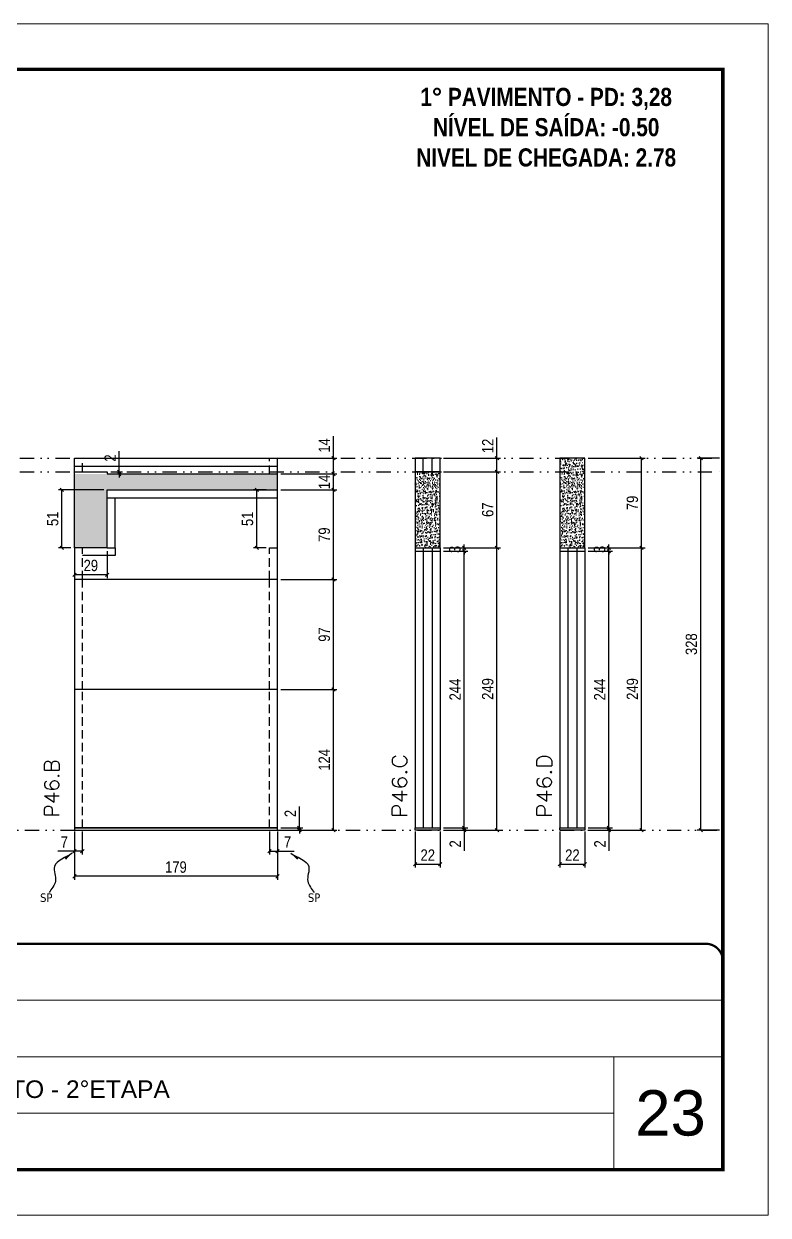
# Model space of a CAD drawing. Extents: x 14400 to 20667, y -21631 to 6985.
# Drawn here: x 18426 to 19082, y 192 to 1242 of the extents above; entities that cross this region are included whole.
import ezdxf

# ---------------------------------------------------------------- set-up
doc = ezdxf.new("R2010")
doc.units = 0
for name, pattern in [('CONTINUO', [0]), ('DASHED', [0.75, 0.5, -0.25]), ('DIVIDE2', [0.625, 0.25, -0.125, 0, -0.125, 0, -0.125]), ('HIDDEN', [0.375, 0.25, -0.125])]:
    doc.linetypes.add(name, pattern=pattern)
for name, color, linetype, lineweight in [('CARIMBO', 255, 'Continuous', 9), ('Folhas', 255, 'Continuous', 9), ('SARRAFO DE PRESSAO', 251, 'DASHED', 9), ('Texto Seção', 7, 'Continuous', 15)]:
    doc.layers.add(name, color=color, linetype=linetype, lineweight=lineweight)
for name, color, linetype in [('COTA', 241, 'Continuous'), ('NOMENCLATURA', 7, 'Continuous'), ('Nível', 160, 'Continuous'), ('Painéis', 200, 'Continuous'), ('SARR_2.2x7', 40, 'Continuous'), ('texto', 7, 'Continuous')]:
    doc.layers.add(name, color=color, linetype=linetype)
doc.styles.add('ARIAL', font='arial.ttf')
doc.styles.add('COTA TECNICA', font='techl___.ttf', dxfattribs={"height": 10})
doc.styles.add('COTA TECNICA-50', font='techl___.ttf', dxfattribs={"height": 10})
doc.styles.add('REGUA-120', font='ROMANS.shx', dxfattribs={"height": 15})
doc.styles.add('ROMANC', font='techb___.ttf', dxfattribs={"height": 2.5})
doc.styles.get("Standard").update_dxf_attribs({"font": 'arial.ttf'})
doc.dimstyles.new('COTA PAINEL-50', dxfattribs={"dimtxt": 10, "dimasz": 3, "dimexe": 3, "dimexo": 3, "dimgap": 3, "dimtad": 1, "dimdec": 1, "dimzin": 12, "dimdsep": 46, "dimtxsty": 'COTA TECNICA-50', "dimblk1": 'OBLIQUE', "dimblk2": 'OBLIQUE', "dimsah": 1, "dimcen": 0.9, "dimclrd": 4, "dimclre": 4, "dimclrt": 240, "dimadec": 1, "dimazin": 3, "dimtfac": 1, "dimtdec": 1, "dimtmove": 0, "dimatfit": 3, "dimfxl": 1, "dimtolj": 1, "dimtzin": 12, "dimarcsym": 0})
doc.dimstyles.new('PAINEL', dxfattribs={"dimtxt": 10, "dimasz": 3, "dimexe": 3, "dimexo": 3, "dimgap": 3, "dimtad": 1, "dimdec": 1, "dimzin": 12, "dimdsep": 46, "dimtxsty": 'COTA TECNICA', "dimblk1": 'OBLIQUE', "dimblk2": 'OBLIQUE', "dimsah": 1, "dimcen": 0.9, "dimclrd": 4, "dimclre": 4, "dimclrt": 240, "dimadec": 1, "dimazin": 3, "dimtfac": 1, "dimtdec": 1, "dimtmove": 0, "dimatfit": 3, "dimfxl": 1, "dimtolj": 1, "dimtzin": 12, "dimarcsym": 0})
doc.dimstyles.get("Standard").update_dxf_attribs({"dimtxt": 0.18, "dimasz": 0.18, "dimexe": 0.18, "dimexo": 0.0625, "dimgap": 0.09, "dimtad": 0, "dimtih": 1, "dimtoh": 1, "dimdec": 4, "dimzin": 0, "dimdsep": 46, "dimtxsty": 'Standard', "dimcen": 0.09, "dimadec": 0, "dimazin": 0, "dimtfac": 1, "dimtdec": 4, "dimtofl": 0, "dimtmove": 0, "dimatfit": 3, "dimfxl": 1, "dimtolj": 1, "dimtzin": 0, "dimarcsym": 0})

# ---------------------------------------------------------------- blocks, each defined once
blk = doc.blocks.new('9999999999')
at = {"color": 30, "linetype": 'CONTINUO'}
for p, q in [((98564.6, 34379.6), (99584, 34379.6)), ((98564.6, 34329.8), (99488, 34329.8)), ((99584, 34329.8), (99488, 34329.8)), ((99488, 34329.8), (99488, 34230.2)), ((98564.6, 34280), (99488, 34280))]:
    blk.add_line(p, q, dxfattribs=at)
at = {"color": 30, "linetype": 'CONTINUO', "const_width": 2}
blk.add_lwpolyline([(99584, 34230.2), (99584, 34414.4, 0.414214), (99569, 34429.4), (98229, 34429.4, 0.414214), (98214, 34414.4), (98214, 34245.2, 0.414214), (98229, 34230.2), (99584, 34230.2)], format="xyb", dxfattribs=at)
at = {"layer": 'Folhas'}
blk.add_lwpolyline([(98139, 34190.2), (99624, 34190.2), (99624, 35240.2), (98139, 35240.2)], close=True, dxfattribs=at)
at = {"layer": 'Folhas', "color": 30, "const_width": 3}
blk.add_lwpolyline([(98214, 34230.2), (99584, 34230.2), (99584, 35200.2), (98214, 35200.2)], close=True, dxfattribs=at)
at = {"color": 7, "linetype": 'Continuous', "ltscale": 5, "style": 'ARIAL'}
blk.add_text('1°PAVIMENTO - 2°ETAPA', height=15.483, dxfattribs=at).set_placement((98837.7, 34293.5))
blk = doc.blocks.new('_Oblique')
at = {"color": 0, "linetype": 'ByBlock', "lineweight": -2}
blk.add_line((-0.5, -0.5), (0.5, 0.5), dxfattribs=at)
blk = doc.blocks.new('*D1248')
at = {"layer": 'COTA', "color": 4, "lineweight": -2, "transparency": 16777216}
for p, q in [((18470.4, 530.1), (18470.4, 487.5)), ((18649.4, 530.1), (18649.4, 487.5)), ((18649.4, 490.5), (18470.4, 490.5))]:
    blk.add_line(p, q, dxfattribs=at)
at = {"layer": 'Defpoints', "color": 0, "transparency": 16777216}
for p in [(18470.4, 533.1), (18649.4, 533.1), (18470.4, 490.5)]:
    blk.add_point(p, dxfattribs=at)
at = {"layer": 'COTA', "color": 4, "lineweight": -2, "transparency": 16777216, "xscale": 3, "yscale": 3, "zscale": 3, "rotation": 180}
blk.add_blockref('_Oblique', (18470.4, 490.5), dxfattribs=at)
at = {"layer": 'COTA', "color": 4, "lineweight": -2, "transparency": 16777216, "xscale": 3, "yscale": 3, "zscale": 3}
blk.add_blockref('_Oblique', (18649.4, 490.5), dxfattribs=at)
at = {"layer": 'COTA', "color": 240, "transparency": 16777216, "insert": (18559.9, 498.6), "char_height": 10, "attachment_point": 5, "style": 'COTA TECNICA'}
blk.add_mtext('\\A1;179', dxfattribs=at)
blk = doc.blocks.new('*D1249')
at = {"layer": 'COTA', "color": 4, "lineweight": -2, "transparency": 16777216}
for p, q in [((18642.4, 530.1), (18642.4, 509.6)), ((18649.4, 528.1), (18649.4, 509.6)), ((18642.4, 512.6), (18649.4, 512.6)), ((18649.4, 512.6), (18664.1, 512.6))]:
    blk.add_line(p, q, dxfattribs=at)
at = {"layer": 'Defpoints', "color": 0, "transparency": 16777216}
for p in [(18642.4, 533.1), (18649.4, 531.1), (18649.4, 512.6)]:
    blk.add_point(p, dxfattribs=at)
at = {"layer": 'COTA', "color": 4, "lineweight": -2, "transparency": 16777216, "xscale": 3, "yscale": 3, "zscale": 3, "rotation": 180}
blk.add_blockref('_Oblique', (18642.4, 512.6), dxfattribs=at)
at = {"layer": 'COTA', "color": 4, "lineweight": -2, "transparency": 16777216, "xscale": 3, "yscale": 3, "zscale": 3}
blk.add_blockref('_Oblique', (18649.4, 512.6), dxfattribs=at)
at = {"layer": 'COTA', "color": 240, "transparency": 16777216, "insert": (18658.3, 520.7), "char_height": 10, "attachment_point": 5, "style": 'COTA TECNICA-50'}
blk.add_mtext('\\A1;7', dxfattribs=at)
blk = doc.blocks.new('*D1250')
at = {"layer": 'COTA', "color": 4, "lineweight": -2, "transparency": 16777216}
for p, q in [((18470.4, 528.1), (18470.4, 509.6)), ((18477.4, 530.1), (18477.4, 509.6)), ((18470.4, 512.6), (18455.7, 512.6)), ((18477.4, 512.6), (18470.4, 512.6))]:
    blk.add_line(p, q, dxfattribs=at)
at = {"layer": 'Defpoints', "color": 0, "transparency": 16777216}
for p in [(18470.4, 531.1), (18477.4, 533.1), (18470.4, 512.6)]:
    blk.add_point(p, dxfattribs=at)
at = {"layer": 'COTA', "color": 4, "lineweight": -2, "transparency": 16777216, "xscale": 3, "yscale": 3, "zscale": 3, "rotation": 180}
blk.add_blockref('_Oblique', (18470.4, 512.6), dxfattribs=at)
at = {"layer": 'COTA', "color": 4, "lineweight": -2, "transparency": 16777216, "xscale": 3, "yscale": 3, "zscale": 3}
blk.add_blockref('_Oblique', (18477.4, 512.6), dxfattribs=at)
at = {"layer": 'COTA', "color": 240, "transparency": 16777216, "insert": (18461.5, 520.7), "char_height": 10, "attachment_point": 5, "style": 'COTA TECNICA-50'}
blk.add_mtext('\\A1;7', dxfattribs=at)
blk = doc.blocks.new('*D1265')
at = {"layer": 'COTA', "color": 4, "linetype": 'ByBlock', "lineweight": -2, "transparency": 16777216}
for p, q in [((18652.4, 655.1), (18701.8, 655.1)), ((18698.8, 531.1), (18698.8, 655.1)), ((18652.4, 531.1), (18701.8, 531.1))]:
    blk.add_line(p, q, dxfattribs=at)
at = {"layer": 'Defpoints', "color": 0, "linetype": 'ByBlock', "transparency": 16777216}
for p in [(18649.4, 655.1), (18698.8, 655.1), (18649.4, 531.1)]:
    blk.add_point(p, dxfattribs=at)
at = {"layer": 'COTA', "color": 4, "linetype": 'ByBlock', "lineweight": -2, "transparency": 16777216, "xscale": 3, "yscale": 3, "zscale": 3}
for p, rotation in [((18698.8, 655.1), 90), ((18698.8, 531.1), 270)]:
    blk.add_blockref('_Oblique', p, dxfattribs=dict(at, rotation=rotation))
at = {"layer": 'COTA', "color": 240, "linetype": 'ByBlock', "transparency": 16777216, "insert": (18690.7, 593.1), "char_height": 10, "attachment_point": 5, "rotation": 90, "style": 'COTA TECNICA'}
blk.add_mtext('\\A1;124', dxfattribs=at)
blk = doc.blocks.new('*D1251')
at = {"layer": 'COTA', "color": 4, "lineweight": -2, "transparency": 16777216}
for p, q in [((18668.7, 533.1), (18668.7, 551.9)), ((18652.4, 533.1), (18671.7, 533.1)), ((18652.4, 531.1), (18671.7, 531.1)), ((18668.7, 531.1), (18668.7, 533.1)), ((18668.7, 531.1), (18668.7, 528.1))]:
    blk.add_line(p, q, dxfattribs=at)
at = {"layer": 'Defpoints', "color": 0, "transparency": 16777216}
for p in [(18649.4, 533.1), (18649.4, 531.1), (18668.7, 531.1)]:
    blk.add_point(p, dxfattribs=at)
at = {"layer": 'COTA', "color": 4, "lineweight": -2, "transparency": 16777216, "xscale": 3, "yscale": 3, "zscale": 3}
for p, rotation in [((18668.7, 533.1), 270), ((18668.7, 531.1), 90)]:
    blk.add_blockref('_Oblique', p, dxfattribs=dict(at, rotation=rotation))
at = {"layer": 'COTA', "color": 240, "transparency": 16777216, "insert": (18660.7, 545.9), "char_height": 10, "attachment_point": 5, "rotation": 90, "style": 'COTA TECNICA-50'}
blk.add_mtext('\\A1;2', dxfattribs=at)
blk = doc.blocks.new('*D1266')
at = {"layer": 'COTA', "color": 4, "linetype": 'ByBlock', "lineweight": -2, "transparency": 16777216}
for p, q in [((18652.4, 655.1), (18701.8, 655.1)), ((18698.8, 531.1), (18698.8, 655.1)), ((18652.4, 531.1), (18701.8, 531.1))]:
    blk.add_line(p, q, dxfattribs=at)
at = {"layer": 'Defpoints', "color": 0, "linetype": 'ByBlock', "transparency": 16777216}
for p in [(18649.4, 655.1), (18698.8, 655.1), (18649.4, 531.1)]:
    blk.add_point(p, dxfattribs=at)
at = {"layer": 'COTA', "color": 4, "linetype": 'ByBlock', "lineweight": -2, "transparency": 16777216, "xscale": 3, "yscale": 3, "zscale": 3}
for p, rotation in [((18698.8, 655.1), 90), ((18698.8, 531.1), 270)]:
    blk.add_blockref('_Oblique', p, dxfattribs=dict(at, rotation=rotation))
at = {"layer": 'COTA', "color": 240, "linetype": 'ByBlock', "transparency": 16777216, "insert": (18690.7, 593.1), "char_height": 10, "attachment_point": 5, "rotation": 90, "style": 'COTA TECNICA'}
blk.add_mtext('\\A1;124', dxfattribs=at)
blk = doc.blocks.new('*D1267')
at = {"layer": 'COTA', "color": 4, "lineweight": -2, "transparency": 16777216}
for p, q in [((18652.4, 752.1), (18701.8, 752.1)), ((18698.8, 655.1), (18698.8, 752.1)), ((18652.4, 655.1), (18701.8, 655.1))]:
    blk.add_line(p, q, dxfattribs=at)
at = {"layer": 'Defpoints', "color": 0, "transparency": 16777216}
for p in [(18649.4, 752.1), (18698.8, 752.1), (18649.4, 655.1)]:
    blk.add_point(p, dxfattribs=at)
at = {"layer": 'COTA', "color": 4, "lineweight": -2, "transparency": 16777216, "xscale": 3, "yscale": 3, "zscale": 3}
for p, rotation in [((18698.8, 752.1), 90), ((18698.8, 655.1), 270)]:
    blk.add_blockref('_Oblique', p, dxfattribs=dict(at, rotation=rotation))
at = {"layer": 'COTA', "color": 240, "transparency": 16777216, "insert": (18690.7, 703.6), "char_height": 10, "attachment_point": 5, "rotation": 90, "style": 'COTA TECNICA'}
blk.add_mtext('\\A1;97', dxfattribs=at)
blk = doc.blocks.new('*D1268')
at = {"layer": 'COTA', "color": 4, "lineweight": -2, "transparency": 16777216}
for p, q in [((18652.4, 831.1), (18701.8, 831.1)), ((18698.8, 752.1), (18698.8, 831.1)), ((18652.4, 752.1), (18701.8, 752.1))]:
    blk.add_line(p, q, dxfattribs=at)
at = {"layer": 'Defpoints', "color": 0, "transparency": 16777216}
for p in [(18649.4, 831.1), (18698.8, 831.1), (18649.4, 752.1)]:
    blk.add_point(p, dxfattribs=at)
at = {"layer": 'COTA', "color": 4, "lineweight": -2, "transparency": 16777216, "xscale": 3, "yscale": 3, "zscale": 3}
for p, rotation in [((18698.8, 831.1), 90), ((18698.8, 752.1), 270)]:
    blk.add_blockref('_Oblique', p, dxfattribs=dict(at, rotation=rotation))
at = {"layer": 'COTA', "color": 240, "transparency": 16777216, "insert": (18690.7, 791.6), "char_height": 10, "attachment_point": 5, "rotation": 90, "style": 'COTA TECNICA'}
blk.add_mtext('\\A1;79', dxfattribs=at)
blk = doc.blocks.new('*D1269')
at = {"layer": 'COTA', "color": 4, "lineweight": -2, "transparency": 16777216}
for p, q in [((18496.4, 831.1), (18456.4, 831.1)), ((18459.4, 780.1), (18459.4, 831.1)), ((18467.4, 780.1), (18456.4, 780.1))]:
    blk.add_line(p, q, dxfattribs=at)
at = {"layer": 'Defpoints', "color": 0, "transparency": 16777216}
for p in [(18459.4, 831.1), (18499.4, 831.1), (18470.4, 780.1)]:
    blk.add_point(p, dxfattribs=at)
at = {"layer": 'COTA', "color": 4, "lineweight": -2, "transparency": 16777216, "xscale": 3, "yscale": 3, "zscale": 3}
for p, rotation in [((18459.4, 831.1), 90), ((18459.4, 780.1), 270)]:
    blk.add_blockref('_Oblique', p, dxfattribs=dict(at, rotation=rotation))
at = {"layer": 'COTA', "color": 240, "transparency": 16777216, "insert": (18451.3, 805.6), "char_height": 10, "attachment_point": 5, "rotation": 90, "style": 'COTA TECNICA'}
blk.add_mtext('\\A1;51', dxfattribs=at)
blk = doc.blocks.new('*D1270')
at = {"layer": 'COTA', "color": 4, "lineweight": -2, "transparency": 16777216}
for p, q in [((18652.4, 845.1), (18701.8, 845.1)), ((18698.8, 831.1), (18698.8, 845.1)), ((18652.4, 831.1), (18701.8, 831.1))]:
    blk.add_line(p, q, dxfattribs=at)
at = {"layer": 'Defpoints', "color": 0, "transparency": 16777216}
for p in [(18649.4, 845.1), (18698.8, 845.1), (18649.4, 831.1)]:
    blk.add_point(p, dxfattribs=at)
at = {"layer": 'COTA', "color": 4, "lineweight": -2, "transparency": 16777216, "xscale": 3, "yscale": 3, "zscale": 3}
for p, rotation in [((18698.8, 845.1), 90), ((18698.8, 831.1), 270)]:
    blk.add_blockref('_Oblique', p, dxfattribs=dict(at, rotation=rotation))
at = {"layer": 'COTA', "color": 240, "transparency": 16777216, "insert": (18690.7, 838.1), "char_height": 10, "attachment_point": 5, "rotation": 90, "style": 'COTA TECNICA'}
blk.add_mtext('\\A1;14', dxfattribs=at)
blk = doc.blocks.new('*D1271')
at = {"layer": 'COTA', "color": 4, "lineweight": -2, "transparency": 16777216}
for p, q in [((18698.8, 859.1), (18698.8, 878.3)), ((18652.4, 859.1), (18701.8, 859.1)), ((18698.8, 845.1), (18698.8, 859.1)), ((18652.4, 845.1), (18701.8, 845.1))]:
    blk.add_line(p, q, dxfattribs=at)
at = {"layer": 'Defpoints', "color": 0, "transparency": 16777216}
for p in [(18649.4, 859.1), (18698.8, 859.1), (18649.4, 845.1)]:
    blk.add_point(p, dxfattribs=at)
at = {"layer": 'COTA', "color": 4, "lineweight": -2, "transparency": 16777216, "xscale": 3, "yscale": 3, "zscale": 3}
for p, rotation in [((18698.8, 859.1), 90), ((18698.8, 845.1), 270)]:
    blk.add_blockref('_Oblique', p, dxfattribs=dict(at, rotation=rotation))
at = {"layer": 'COTA', "color": 240, "transparency": 16777216, "insert": (18690.7, 870.2), "char_height": 10, "attachment_point": 5, "rotation": 90, "style": 'COTA TECNICA'}
blk.add_mtext('\\A1;14', dxfattribs=at)
blk = doc.blocks.new('*D1256')
at = {"layer": 'COTA', "color": 4, "lineweight": -2, "transparency": 16777216}
for p, q in [((18898.4, 530.1), (18898.4, 498.2)), ((18920.4, 530.1), (18920.4, 498.2)), ((18898.4, 501.2), (18920.4, 501.2))]:
    blk.add_line(p, q, dxfattribs=at)
at = {"layer": 'Defpoints', "color": 0, "transparency": 16777216}
for p in [(18898.4, 533.1), (18920.4, 533.1), (18920.4, 501.2)]:
    blk.add_point(p, dxfattribs=at)
at = {"layer": 'COTA', "color": 4, "lineweight": -2, "transparency": 16777216, "xscale": 3, "yscale": 3, "zscale": 3, "rotation": 180}
blk.add_blockref('_Oblique', (18898.4, 501.2), dxfattribs=at)
at = {"layer": 'COTA', "color": 4, "lineweight": -2, "transparency": 16777216, "xscale": 3, "yscale": 3, "zscale": 3}
blk.add_blockref('_Oblique', (18920.4, 501.2), dxfattribs=at)
at = {"layer": 'COTA', "color": 240, "transparency": 16777216, "insert": (18909.4, 509.2), "char_height": 10, "attachment_point": 5, "style": 'COTA TECNICA'}
blk.add_mtext('\\A1;22', dxfattribs=at)
blk = doc.blocks.new('*D1257')
at = {"layer": 'COTA', "color": 4, "lineweight": -2, "transparency": 16777216}
for p, q in [((18941.6, 533.1), (18941.6, 536.1)), ((18923.4, 533.1), (18944.6, 533.1)), ((18923.4, 531.1), (18944.6, 531.1)), ((18941.6, 533.1), (18941.6, 531.1)), ((18941.6, 531.1), (18941.6, 513))]:
    blk.add_line(p, q, dxfattribs=at)
at = {"layer": 'Defpoints', "color": 0, "transparency": 16777216}
for p in [(18920.4, 533.1), (18920.4, 531.1), (18941.6, 533.1)]:
    blk.add_point(p, dxfattribs=at)
at = {"layer": 'COTA', "color": 4, "lineweight": -2, "transparency": 16777216, "xscale": 3, "yscale": 3, "zscale": 3}
for p, rotation in [((18941.6, 533.1), 270), ((18941.6, 531.1), 90)]:
    blk.add_blockref('_Oblique', p, dxfattribs=dict(at, rotation=rotation))
at = {"layer": 'COTA', "color": 240, "transparency": 16777216, "insert": (18933.6, 519.1), "char_height": 10, "attachment_point": 5, "rotation": 90, "style": 'COTA TECNICA-50'}
blk.add_mtext('\\A1;2', dxfattribs=at)
blk = doc.blocks.new('*D1258')
at = {"layer": 'COTA', "color": 4, "lineweight": -2, "transparency": 16777216}
for p, q in [((18923.4, 780.1), (18973.4, 780.1)), ((18970.4, 531.1), (18970.4, 780.1)), ((18923.4, 531.1), (18973.4, 531.1))]:
    blk.add_line(p, q, dxfattribs=at)
at = {"layer": 'Defpoints', "color": 0, "transparency": 16777216}
for p in [(18920.4, 780.1), (18970.4, 780.1), (18920.4, 531.1)]:
    blk.add_point(p, dxfattribs=at)
at = {"layer": 'COTA', "color": 4, "lineweight": -2, "transparency": 16777216, "xscale": 3, "yscale": 3, "zscale": 3}
for p, rotation in [((18970.4, 780.1), 90), ((18970.4, 531.1), 270)]:
    blk.add_blockref('_Oblique', p, dxfattribs=dict(at, rotation=rotation))
at = {"layer": 'COTA', "color": 240, "transparency": 16777216, "insert": (18962.3, 655.6), "char_height": 10, "attachment_point": 5, "rotation": 90, "style": 'COTA TECNICA-50'}
blk.add_mtext('\\A1;249', dxfattribs=at)
blk = doc.blocks.new('*D1280')
at = {"layer": 'COTA', "color": 4, "lineweight": -2, "transparency": 16777216}
for p, q in [((18923.4, 859.1), (18973.4, 859.1)), ((18970.4, 780.1), (18970.4, 859.1)), ((18923.4, 780.1), (18973.4, 780.1))]:
    blk.add_line(p, q, dxfattribs=at)
at = {"layer": 'Defpoints', "color": 0, "transparency": 16777216}
for p in [(18920.4, 859.1), (18970.4, 859.1), (18920.4, 780.1)]:
    blk.add_point(p, dxfattribs=at)
at = {"layer": 'COTA', "color": 4, "lineweight": -2, "transparency": 16777216, "xscale": 3, "yscale": 3, "zscale": 3}
for p, rotation in [((18970.4, 859.1), 90), ((18970.4, 780.1), 270)]:
    blk.add_blockref('_Oblique', p, dxfattribs=dict(at, rotation=rotation))
at = {"layer": 'COTA', "color": 240, "transparency": 16777216, "insert": (18962.3, 819.6), "char_height": 10, "attachment_point": 5, "rotation": 90, "style": 'COTA TECNICA'}
blk.add_mtext('\\A1;79', dxfattribs=at)
blk = doc.blocks.new('*D1281')
at = {"layer": 'COTA', "color": 4, "lineweight": -2, "transparency": 16777216}
for p, q in [((18923.4, 777.1), (18944.6, 777.1)), ((18941.6, 533.1), (18941.6, 777.1)), ((18923.4, 533.1), (18944.6, 533.1))]:
    blk.add_line(p, q, dxfattribs=at)
at = {"layer": 'Defpoints', "color": 0, "transparency": 16777216}
for p in [(18920.4, 777.1), (18941.6, 777.1), (18920.4, 533.1)]:
    blk.add_point(p, dxfattribs=at)
at = {"layer": 'COTA', "color": 4, "lineweight": -2, "transparency": 16777216, "xscale": 3, "yscale": 3, "zscale": 3}
for p, rotation in [((18941.6, 777.1), 90), ((18941.6, 533.1), 270)]:
    blk.add_blockref('_Oblique', p, dxfattribs=dict(at, rotation=rotation))
at = {"layer": 'COTA', "color": 240, "transparency": 16777216, "insert": (18933.5, 655.1), "char_height": 10, "attachment_point": 5, "rotation": 90, "style": 'COTA TECNICA'}
blk.add_mtext('\\A1;244', dxfattribs=at)
blk = doc.blocks.new('*D1282')
at = {"layer": 'COTA', "color": 4, "lineweight": -2, "transparency": 16777216}
for p, q in [((18923.4, 780.1), (18944.6, 780.1)), ((18923.4, 777.1), (18944.6, 777.1)), ((18941.6, 780.1), (18941.6, 783.1)), ((18941.6, 777.1), (18941.6, 780.1)), ((18941.6, 777.1), (18941.6, 774.1))]:
    blk.add_line(p, q, dxfattribs=at)
at = {"layer": 'Defpoints', "color": 0, "transparency": 16777216}
for p in [(18920.4, 780.1), (18920.4, 777.1), (18941.6, 780.1)]:
    blk.add_point(p, dxfattribs=at)
at = {"layer": 'COTA', "color": 4, "lineweight": -2, "transparency": 16777216, "xscale": 3, "yscale": 3, "zscale": 3}
for p, rotation in [((18941.6, 780.1), 270), ((18941.6, 777.1), 90)]:
    blk.add_blockref('_Oblique', p, dxfattribs=dict(at, rotation=rotation))
at = {"layer": 'COTA', "color": 240, "transparency": 16777216, "insert": (18933.4, 778.6), "char_height": 10, "attachment_point": 5, "rotation": 90, "style": 'COTA TECNICA'}
blk.add_mtext('\\A1;3', dxfattribs=at)
blk = doc.blocks.new('*D1259')
at = {"layer": 'COTA', "color": 4, "lineweight": -2, "transparency": 16777216}
for p, q in [((18770.9, 530.1), (18770.9, 498.2)), ((18792.9, 530.1), (18792.9, 498.2)), ((18770.9, 501.2), (18792.9, 501.2))]:
    blk.add_line(p, q, dxfattribs=at)
at = {"layer": 'Defpoints', "color": 0, "transparency": 16777216}
for p in [(18770.9, 533.1), (18792.9, 533.1), (18792.9, 501.2)]:
    blk.add_point(p, dxfattribs=at)
at = {"layer": 'COTA', "color": 4, "lineweight": -2, "transparency": 16777216, "xscale": 3, "yscale": 3, "zscale": 3, "rotation": 180}
blk.add_blockref('_Oblique', (18770.9, 501.2), dxfattribs=at)
at = {"layer": 'COTA', "color": 4, "lineweight": -2, "transparency": 16777216, "xscale": 3, "yscale": 3, "zscale": 3}
blk.add_blockref('_Oblique', (18792.9, 501.2), dxfattribs=at)
at = {"layer": 'COTA', "color": 240, "transparency": 16777216, "insert": (18781.9, 509.2), "char_height": 10, "attachment_point": 5, "style": 'COTA TECNICA'}
blk.add_mtext('\\A1;22', dxfattribs=at)
blk = doc.blocks.new('*D1260')
at = {"layer": 'COTA', "color": 4, "lineweight": -2, "transparency": 16777216}
for p, q in [((18814.1, 533.1), (18814.1, 536.1)), ((18795.9, 533.1), (18817.1, 533.1)), ((18795.9, 531.1), (18817.1, 531.1)), ((18814.1, 533.1), (18814.1, 531.1)), ((18814.1, 531.1), (18814.1, 513))]:
    blk.add_line(p, q, dxfattribs=at)
at = {"layer": 'Defpoints', "color": 0, "transparency": 16777216}
for p in [(18792.9, 533.1), (18792.9, 531.1), (18814.1, 533.1)]:
    blk.add_point(p, dxfattribs=at)
at = {"layer": 'COTA', "color": 4, "lineweight": -2, "transparency": 16777216, "xscale": 3, "yscale": 3, "zscale": 3}
for p, rotation in [((18814.1, 533.1), 270), ((18814.1, 531.1), 90)]:
    blk.add_blockref('_Oblique', p, dxfattribs=dict(at, rotation=rotation))
at = {"layer": 'COTA', "color": 240, "transparency": 16777216, "insert": (18806.1, 519.1), "char_height": 10, "attachment_point": 5, "rotation": 90, "style": 'COTA TECNICA-50'}
blk.add_mtext('\\A1;2', dxfattribs=at)
blk = doc.blocks.new('*D1261')
at = {"layer": 'COTA', "color": 4, "lineweight": -2, "transparency": 16777216}
for p, q in [((18795.9, 780.1), (18845.9, 780.1)), ((18842.9, 531.1), (18842.9, 780.1)), ((18795.9, 531.1), (18845.9, 531.1))]:
    blk.add_line(p, q, dxfattribs=at)
at = {"layer": 'Defpoints', "color": 0, "transparency": 16777216}
for p in [(18792.9, 780.1), (18842.9, 780.1), (18792.9, 531.1)]:
    blk.add_point(p, dxfattribs=at)
at = {"layer": 'COTA', "color": 4, "lineweight": -2, "transparency": 16777216, "xscale": 3, "yscale": 3, "zscale": 3}
for p, rotation in [((18842.9, 780.1), 90), ((18842.9, 531.1), 270)]:
    blk.add_blockref('_Oblique', p, dxfattribs=dict(at, rotation=rotation))
at = {"layer": 'COTA', "color": 240, "transparency": 16777216, "insert": (18834.8, 655.6), "char_height": 10, "attachment_point": 5, "rotation": 90, "style": 'COTA TECNICA-50'}
blk.add_mtext('\\A1;249', dxfattribs=at)
blk = doc.blocks.new('*D1283')
at = {"layer": 'COTA', "color": 4, "lineweight": -2, "transparency": 16777216}
for p, q in [((18795.9, 847.1), (18845.9, 847.1)), ((18842.9, 780.1), (18842.9, 847.1)), ((18795.9, 780.1), (18845.9, 780.1))]:
    blk.add_line(p, q, dxfattribs=at)
at = {"layer": 'Defpoints', "color": 0, "transparency": 16777216}
for p in [(18792.9, 847.1), (18842.9, 847.1), (18792.9, 780.1)]:
    blk.add_point(p, dxfattribs=at)
at = {"layer": 'COTA', "color": 4, "lineweight": -2, "transparency": 16777216, "xscale": 3, "yscale": 3, "zscale": 3}
for p, rotation in [((18842.9, 847.1), 90), ((18842.9, 780.1), 270)]:
    blk.add_blockref('_Oblique', p, dxfattribs=dict(at, rotation=rotation))
at = {"layer": 'COTA', "color": 240, "transparency": 16777216, "insert": (18834.8, 813.6), "char_height": 10, "attachment_point": 5, "rotation": 90, "style": 'COTA TECNICA'}
blk.add_mtext('\\A1;67', dxfattribs=at)
blk = doc.blocks.new('*D1284')
at = {"layer": 'COTA', "color": 4, "lineweight": -2, "transparency": 16777216}
for p, q in [((18795.9, 777.1), (18817.1, 777.1)), ((18814.1, 533.1), (18814.1, 777.1)), ((18795.9, 533.1), (18817.1, 533.1))]:
    blk.add_line(p, q, dxfattribs=at)
at = {"layer": 'Defpoints', "color": 0, "transparency": 16777216}
for p in [(18792.9, 777.1), (18814.1, 777.1), (18792.9, 533.1)]:
    blk.add_point(p, dxfattribs=at)
at = {"layer": 'COTA', "color": 4, "lineweight": -2, "transparency": 16777216, "xscale": 3, "yscale": 3, "zscale": 3}
for p, rotation in [((18814.1, 777.1), 90), ((18814.1, 533.1), 270)]:
    blk.add_blockref('_Oblique', p, dxfattribs=dict(at, rotation=rotation))
at = {"layer": 'COTA', "color": 240, "transparency": 16777216, "insert": (18806, 655.1), "char_height": 10, "attachment_point": 5, "rotation": 90, "style": 'COTA TECNICA'}
blk.add_mtext('\\A1;244', dxfattribs=at)
blk = doc.blocks.new('*D1285')
at = {"layer": 'COTA', "color": 4, "lineweight": -2, "transparency": 16777216}
for p, q in [((18795.9, 780.1), (18817.1, 780.1)), ((18795.9, 777.1), (18817.1, 777.1)), ((18814.1, 780.1), (18814.1, 783.1)), ((18814.1, 777.1), (18814.1, 780.1)), ((18814.1, 777.1), (18814.1, 774.1))]:
    blk.add_line(p, q, dxfattribs=at)
at = {"layer": 'Defpoints', "color": 0, "transparency": 16777216}
for p in [(18792.9, 780.1), (18792.9, 777.1), (18814.1, 780.1)]:
    blk.add_point(p, dxfattribs=at)
at = {"layer": 'COTA', "color": 4, "lineweight": -2, "transparency": 16777216, "xscale": 3, "yscale": 3, "zscale": 3}
for p, rotation in [((18814.1, 780.1), 270), ((18814.1, 777.1), 90)]:
    blk.add_blockref('_Oblique', p, dxfattribs=dict(at, rotation=rotation))
at = {"layer": 'COTA', "color": 240, "transparency": 16777216, "insert": (18805.8, 778.6), "char_height": 10, "attachment_point": 5, "rotation": 90, "style": 'COTA TECNICA'}
blk.add_mtext('\\A1;3', dxfattribs=at)
blk = doc.blocks.new('*D1286')
at = {"layer": 'COTA', "color": 4, "lineweight": -2, "transparency": 16777216}
for p, q in [((18842.9, 859.1), (18842.9, 877.4)), ((18795.9, 859.1), (18845.9, 859.1)), ((18842.9, 847.1), (18842.9, 859.1)), ((18795.9, 847.1), (18845.9, 847.1))]:
    blk.add_line(p, q, dxfattribs=at)
at = {"layer": 'Defpoints', "color": 0, "transparency": 16777216}
for p in [(18792.9, 859.1), (18842.9, 859.1), (18792.9, 847.1)]:
    blk.add_point(p, dxfattribs=at)
at = {"layer": 'COTA', "color": 4, "lineweight": -2, "transparency": 16777216, "xscale": 3, "yscale": 3, "zscale": 3}
for p, rotation in [((18842.9, 859.1), 90), ((18842.9, 847.1), 270)]:
    blk.add_blockref('_Oblique', p, dxfattribs=dict(at, rotation=rotation))
at = {"layer": 'COTA', "color": 240, "transparency": 16777216, "insert": (18834.8, 869.8), "char_height": 10, "attachment_point": 5, "rotation": 90, "style": 'COTA TECNICA'}
blk.add_mtext('\\A1;12', dxfattribs=at)
blk = doc.blocks.new('*D1287')
at = {"layer": 'COTA', "color": 4, "lineweight": -2, "transparency": 16777216}
for p, q in [((19039, 859.1), (19019.5, 859.1)), ((19022.5, 531.1), (19022.5, 859.1)), ((19039, 531.1), (19019.5, 531.1))]:
    blk.add_line(p, q, dxfattribs=at)
at = {"layer": 'Defpoints', "color": 0, "transparency": 16777216}
for p in [(19022.5, 859.1), (19042, 859.1), (19042, 531.1)]:
    blk.add_point(p, dxfattribs=at)
at = {"layer": 'COTA', "color": 4, "lineweight": -2, "transparency": 16777216, "xscale": 3, "yscale": 3, "zscale": 3}
for p, rotation in [((19022.5, 859.1), 90), ((19022.5, 531.1), 270)]:
    blk.add_blockref('_Oblique', p, dxfattribs=dict(at, rotation=rotation))
at = {"layer": 'COTA', "color": 240, "transparency": 16777216, "insert": (19014.3, 695.1), "char_height": 10, "attachment_point": 5, "rotation": 90, "style": 'COTA TECNICA'}
blk.add_mtext('\\A1;328', dxfattribs=at)
blk = doc.blocks.new('*D1288')
at = {"layer": 'COTA', "color": 4, "lineweight": -2, "transparency": 16777216}
for p, q in [((18470.4, 777.1), (18470.4, 753.3)), ((18499.4, 777.1), (18499.4, 753.3)), ((18499.4, 756.3), (18470.4, 756.3))]:
    blk.add_line(p, q, dxfattribs=at)
at = {"layer": 'Defpoints', "color": 0, "transparency": 16777216}
for p in [(18470.4, 780.1), (18499.4, 780.1), (18470.4, 756.3)]:
    blk.add_point(p, dxfattribs=at)
at = {"layer": 'COTA', "color": 4, "lineweight": -2, "transparency": 16777216, "xscale": 3, "yscale": 3, "zscale": 3, "rotation": 180}
blk.add_blockref('_Oblique', (18470.4, 756.3), dxfattribs=at)
at = {"layer": 'COTA', "color": 4, "lineweight": -2, "transparency": 16777216, "xscale": 3, "yscale": 3, "zscale": 3}
blk.add_blockref('_Oblique', (18499.4, 756.3), dxfattribs=at)
at = {"layer": 'COTA', "color": 240, "transparency": 16777216, "insert": (18484.9, 764.4), "char_height": 10, "attachment_point": 5, "style": 'COTA TECNICA'}
blk.add_mtext('\\A1;29', dxfattribs=at)
blk = doc.blocks.new('*D1289')
at = {"layer": 'COTA', "color": 4, "lineweight": -2, "transparency": 16777216}
for p, q in [((18639.4, 831.1), (18628.2, 831.1)), ((18631.2, 780.1), (18631.2, 831.1)), ((18639.4, 780.1), (18628.2, 780.1))]:
    blk.add_line(p, q, dxfattribs=at)
at = {"layer": 'Defpoints', "color": 0, "transparency": 16777216}
for p in [(18631.2, 831.1), (18642.4, 831.1), (18642.4, 780.1)]:
    blk.add_point(p, dxfattribs=at)
at = {"layer": 'COTA', "color": 4, "lineweight": -2, "transparency": 16777216, "xscale": 3, "yscale": 3, "zscale": 3}
for p, rotation in [((18631.2, 831.1), 90), ((18631.2, 780.1), 270)]:
    blk.add_blockref('_Oblique', p, dxfattribs=dict(at, rotation=rotation))
at = {"layer": 'COTA', "color": 240, "transparency": 16777216, "insert": (18623, 805.6), "char_height": 10, "attachment_point": 5, "rotation": 90, "style": 'COTA TECNICA'}
blk.add_mtext('\\A1;51', dxfattribs=at)
blk = doc.blocks.new('*D1395')
at = {"layer": 'COTA', "color": 4, "lineweight": -2, "transparency": 16777216}
for p, q in [((18509.9, 847.1), (18509.9, 865.2)), ((18502.4, 847.1), (18512.9, 847.1)), ((18502.4, 845.1), (18512.9, 845.1)), ((18509.9, 845.1), (18509.9, 847.1)), ((18509.9, 845.1), (18509.9, 842.1))]:
    blk.add_line(p, q, dxfattribs=at)
at = {"layer": 'Defpoints', "color": 0, "transparency": 16777216}
for p in [(18499.4, 847.1), (18499.4, 845.1), (18509.9, 847.1)]:
    blk.add_point(p, dxfattribs=at)
at = {"layer": 'COTA', "color": 4, "lineweight": -2, "transparency": 16777216, "xscale": 3, "yscale": 3, "zscale": 3}
for p, rotation in [((18509.9, 847.1), 270), ((18509.9, 845.1), 90)]:
    blk.add_blockref('_Oblique', p, dxfattribs=dict(at, rotation=rotation))
at = {"layer": 'COTA', "color": 240, "transparency": 16777216, "insert": (18501.9, 859.2), "char_height": 10, "attachment_point": 5, "rotation": 90, "style": 'COTA TECNICA'}
blk.add_mtext('\\A1;2', dxfattribs=at)

msp = doc.modelspace()

# ---------------------------------------------------------------- hatches: boundary and pattern name
at = {"layer": 'COTA'}
h = msp.add_hatch(dxfattribs=at)
h.set_pattern_fill('AR-CONC', color=256, scale=0.03)
h.set_pattern_definition([(50, (158.3386, -3445.7253), (5.4655401, -0.4781726), [0.5715, -6.2865]), (355, (158.3386, -3445.7253), (-1.0573026, 5.7317054), [0.4572, -5.0292175]), (100.451445, (158.794, -3445.765), (4.4082374, 5.2535326), [0.4857003, -5.3427073]), (46.1842, (158.3386, -3444.201), (8.1323712, -1.2612698), [0.85725, -9.42975]), (96.635558, (159.016, -3444.3064), (7.122124, 7.4227837), [0.7285507, -8.0140682]), (351.18415, (158.339, -3444.201), (7.122124, 7.4227837), [0.685799, -7.543792]), (21, (159.1006, -3444.5823), (4.5484317, -3.0679559), [0.5715, -6.2865]), (326, (159.1006, -3444.5823), (1.8540609, 5.525639), [0.4572, -5.0292]), (71.451445, (159.4796, -3444.838), (6.4024926, 2.457683), [0.4857003, -5.3426981]), (37.5, (158.3386, -3445.7253), (0.0926581, 2.53665117), [0, -4.96824, 0, -5.1054, 0, -5.04825]), (7.5, (158.3386, -3445.7253), (2.00458988, 3.00541724), [0, -2.91084, 0, -4.85394, 0, -1.92405]), (327.5, (156.6393, -3445.7253), (4.06771786, -0.17186232), [0, -1.905, 0, -5.9436, 0, -7.8867]), (317.5, (155.8773, -3445.7253), (4.44387544, 0.7627947), [0, -2.4765, 0, -3.94716, 0, -5.6007])])
h.paths.add_polyline_path([(18920.39, 859.13), (18898.39, 859.13), (18898.39, 780.13), (18920.39, 780.13)])
h = msp.add_hatch(dxfattribs=at)
h.set_pattern_fill('AR-CONC', color=256, scale=0.03)
h.set_pattern_definition([(50, (283.871, -4594.3004), (5.4655401, -0.4781726), [0.5715, -6.2865]), (355, (283.871, -4594.3004), (-1.0573026, 5.7317054), [0.4572, -5.0292175]), (100.451445, (284.326, -4594.3403), (4.4082374, 5.2535326), [0.4857003, -5.3427073]), (46.1842, (283.871, -4592.7764), (8.1323712, -1.2612698), [0.85725, -9.42975]), (96.635558, (284.5485, -4592.8815), (7.122124, 7.4227837), [0.7285507, -8.0140682]), (351.18415, (283.871, -4592.7764), (7.122124, 7.4227837), [0.685799, -7.543792]), (21, (284.633, -4593.1574), (4.5484317, -3.0679559), [0.5715, -6.2865]), (326, (284.633, -4593.1574), (1.8540609, 5.525639), [0.4572, -5.0292]), (71.451445, (285.012, -4593.413), (6.4024926, 2.457683), [0.4857003, -5.3426981]), (37.5, (283.8708, -4594.3004), (0.0926581, 2.53665117), [0, -4.96824, 0, -5.1054, 0, -5.04825]), (7.5, (283.8708, -4594.3004), (2.00458988, 3.00541724), [0, -2.91084, 0, -4.85394, 0, -1.92405]), (327.5, (282.1715, -4594.3004), (4.06771786, -0.17186232), [0, -1.905, 0, -5.9436, 0, -7.8867]), (317.5, (281.4095, -4594.3004), (4.44387544, 0.7627947), [0, -2.4765, 0, -3.94716, 0, -5.6007])])
h.paths.add_polyline_path([(18499.41, 831.13), (18649.41, 831.13), (18649.41, 845.13), (18470.41, 845.13), (18470.41, 780.13), (18499.41, 780.13)])
h = msp.add_hatch(dxfattribs=at)
h.set_pattern_fill('AR-CONC', color=256, scale=0.03)
h.set_pattern_definition([(50, (30.8122, -3445.7253), (5.4655401, -0.4781726), [0.5715, -6.2865]), (355, (30.812, -3445.7253), (-1.0573026, 5.7317054), [0.4572, -5.0292175]), (100.451445, (31.2677, -3445.765), (4.4082374, 5.2535326), [0.4857003, -5.3427073]), (46.1842, (30.812, -3444.201), (8.1323712, -1.2612698), [0.85725, -9.42975]), (96.635558, (31.49, -3444.3064), (7.122124, 7.4227837), [0.7285507, -8.0140682]), (351.18415, (30.812, -3444.201), (7.122124, 7.4227837), [0.685799, -7.543792]), (21, (31.5742, -3444.5823), (4.5484317, -3.0679559), [0.5715, -6.2865]), (326, (31.574, -3444.5823), (1.8540609, 5.525639), [0.4572, -5.0292]), (71.451445, (31.9533, -3444.838), (6.4024926, 2.457683), [0.4857003, -5.3426981]), (37.5, (30.8122, -3445.7253), (0.0926581, 2.53665117), [0, -4.96824, 0, -5.1054, 0, -5.04825]), (7.5, (30.8122, -3445.7253), (2.00458988, 3.00541724), [0, -2.91084, 0, -4.85394, 0, -1.92405]), (327.5, (29.113, -3445.7253), (4.06771786, -0.17186232), [0, -1.905, 0, -5.9436, 0, -7.8867]), (317.5, (28.351, -3445.7253), (4.44387544, 0.7627947), [0, -2.4765, 0, -3.94716, 0, -5.6007])])
h.paths.add_polyline_path([(18792.87, 847.13), (18770.87, 847.13), (18770.87, 780.13), (18792.87, 780.13)])

# ---------------------------------------------------------------- linework, layer by layer
for p, q in [((18470.41, 780.13), (18470.41, 847.13)), ((18649.41, 831.13), (18649.41, 845.13)), ((18499.41, 780.13), (18506.41, 780.13)), ((18506.41, 780.13), (18506.41, 773.13)), ((18642.41, 780.13), (18649.41, 780.13))]:
    msp.add_line(p, q, dxfattribs=at)
for points in [[(18898.39, 780.13), (18920.39, 780.13), (18920.39, 859.13), (18898.39, 859.13)], [(18770.87, 780.13), (18792.87, 780.13), (18792.87, 847.13), (18770.87, 847.13)]]:
    msp.add_lwpolyline(points, close=True, dxfattribs=at)
at = {"layer": 'Nível', "color": 4, "linetype": 'DIVIDE2', "ltscale": 50}
for p, q in [((18139.28, 859.13), (19041.97, 859.13)), ((18139.28, 847.13), (19041.97, 847.13)), ((17671.97, 531.13), (19041.97, 531.13))]:
    msp.add_line(p, q, dxfattribs=at)
at = {"layer": 'Painéis'}
for p, q in [((18470.41, 859.13), (18649.41, 859.13)), ((18470.41, 847.13), (18470.41, 859.13)), ((18649.41, 845.13), (18649.41, 859.13)), ((18470.41, 847.13), (18499.41, 847.13)), ((18499.41, 847.13), (18499.41, 845.13)), ((18499.41, 845.13), (18649.41, 845.13)), ((18499.41, 831.13), (18649.41, 831.13)), ((18499.41, 780.13), (18499.41, 831.13)), ((18649.41, 533.13), (18649.41, 831.13)), ((18470.41, 780.13), (18470.41, 533.13)), ((18499.41, 780.13), (18470.41, 780.13)), ((18770.87, 780.13), (18770.87, 533.13)), ((18770.87, 780.13), (18792.87, 780.13)), ((18770.87, 777.13), (18792.87, 777.13)), ((18792.87, 780.13), (18792.87, 533.13)), ((18898.39, 780.13), (18898.39, 533.13)), ((18898.39, 780.13), (18920.39, 780.13)), ((18898.39, 777.13), (18920.39, 777.13)), ((18920.39, 780.13), (18920.39, 533.13)), ((18649.41, 752.13), (18470.41, 752.13)), ((18649.41, 655.13), (18470.41, 655.13)), ((18470.41, 533.13), (18649.41, 533.13)), ((18770.87, 533.13), (18792.87, 533.13)), ((18770.87, 531.13), (18770.87, 533.13)), ((18792.87, 531.13), (18770.87, 531.13)), ((18792.87, 533.13), (18792.87, 531.13)), ((18898.39, 533.13), (18920.39, 533.13)), ((18898.39, 531.13), (18898.39, 533.13)), ((18920.39, 531.13), (18898.39, 531.13)), ((18920.39, 533.13), (18920.39, 531.13))]:
    msp.add_line(p, q, dxfattribs=at)
for points in [[(18770.87, 847.13), (18792.87, 847.13), (18792.87, 859.13), (18770.87, 859.13)], [(18649.41, 533.13), (18470.41, 533.13), (18470.41, 531.13), (18649.41, 531.13)]]:
    msp.add_lwpolyline(points, close=True, dxfattribs=at)
at = {"layer": 'SARR_2.2x7'}
for p, q in [((18470.41, 852.13), (18649.41, 852.13)), ((18777.87, 847.13), (18777.87, 859.13)), ((18785.87, 847.13), (18785.87, 859.13)), ((18499.41, 824.13), (18649.41, 824.13)), ((18506.41, 780.13), (18506.41, 824.13)), ((18777.87, 780.13), (18777.87, 533.13)), ((18785.87, 780.13), (18785.87, 533.13)), ((18905.39, 780.13), (18905.39, 533.13)), ((18913.39, 780.13), (18913.39, 533.13)), ((18506.41, 773.13), (18477.41, 773.13))]:
    msp.add_line(p, q, dxfattribs=at)
at = {"layer": 'SARR_2.2x7', "linetype": 'HIDDEN', "ltscale": 30}
for p, q in [((18477.41, 847.13), (18477.41, 859.13)), ((18642.41, 845.13), (18642.41, 859.13)), ((18477.41, 752.13), (18477.41, 780.13)), ((18642.41, 752.13), (18642.41, 780.13)), ((18477.41, 655.13), (18477.41, 752.13)), ((18642.41, 655.13), (18642.41, 752.13)), ((18477.41, 533.13), (18477.41, 655.13)), ((18642.41, 533.13), (18642.41, 655.13))]:
    msp.add_line(p, q, dxfattribs=at)

# ---------------------------------------------------------------- block references
at = {"layer": 'SARRAFO DE PRESSAO', "color": 6, "linetype": 'ByBlock'}
msp.add_blockref('9999999999', (-80542.01, -33998.35), dxfattribs=at)

# ---------------------------------------------------------------- texts
at = {"layer": 'CARIMBO', "style": 'ARIAL'}
msp.add_text('23', height=40, dxfattribs=at).set_placement((18964.83, 262))
at = {"layer": 'NOMENCLATURA', "color": 2, "insert": (18886.29, 1185.44), "char_height": 16, "attachment_point": 2, "style": 'ROMANC'}
msp.add_mtext_dynamic_manual_height_columns('1° PAVIMENTO - PD: 3,28\\PNÍVEL DE SAÍDA: -0.50\\PNIVEL DE CHEGADA: 2.78', width=432.3511, gutter_width=1, heights=[0], dxfattribs=at)
at = {"layer": 'texto', "color": 0, "char_height": 7.5, "attachment_point": 5}
for insert in [(18445.63, 471.64), (18681.65, 471.64)]:
    msp.add_mtext('{\\fTahoma|b0|i0|c0|p34;\\C4;SP}', dxfattribs=dict(at, insert=insert))
at = {"layer": 'Texto Seção', "style": 'REGUA-120', "width": 1.1}
for s, p in [('P46.C', (18763.62, 541.9)), ('P46.D', (18891.14, 541.9))]:
    msp.add_text(s, height=13, rotation=90, dxfattribs=at).set_placement(p)
at = {"layer": 'Texto Seção', "insert": (18456.94, 542.39), "char_height": 13, "width": 285.3299, "attachment_point": 7, "rotation": 90, "style": 'REGUA-120'}
msp.add_mtext('\\pt26;P46.B', dxfattribs=at)

# ---------------------------------------------------------------- dimensions: what is measured, and where the dimension line sits
at = {"layer": 'COTA'}
for base, p1, p2, angle, dimstyle, picture, middle in [((18698.77, 859.13), (18649.41, 845.13), (18649.41, 859.13), 90, 'PAINEL', '*D1271', (18690.7, 870.19)), ((18842.86, 859.13), (18792.87, 847.13), (18792.87, 859.13), 90, 'PAINEL', '*D1286', (18834.8, 869.79)), ((18509.9, 847.13), (18499.41, 845.13), (18499.41, 847.13), 90, 'PAINEL', '*D1395', (18501.9, 859.19)), ((18970.38, 859.13), (18920.39, 780.13), (18920.39, 859.13), 90, 'PAINEL', '*D1280', (18962.28, 819.63)), ((19022.51, 859.13), (19041.97, 531.13), (19041.97, 859.13), 90, 'PAINEL', '*D1287', (19014.27, 695.13)), ((18842.86, 847.13), (18792.87, 780.13), (18792.87, 847.13), 90, 'PAINEL', '*D1283', (18834.75, 813.63)), ((18459.42, 831.13), (18470.41, 780.13), (18499.41, 831.13), 90, 'PAINEL', '*D1269', (18451.31, 805.63)), ((18631.15, 831.13), (18642.41, 780.13), (18642.41, 831.13), 90, 'PAINEL', '*D1289', (18623.04, 805.63)), ((18842.86, 780.13), (18792.87, 531.13), (18792.87, 780.13), 90, 'COTA PAINEL-50', '*D1261', (18834.75, 655.63)), ((18814.06, 777.13), (18792.87, 533.13), (18792.87, 777.13), 90, 'PAINEL', '*D1284', (18805.99, 655.13)), ((18970.38, 780.13), (18920.39, 531.13), (18920.39, 780.13), 90, 'COTA PAINEL-50', '*D1258', (18962.28, 655.63)), ((18941.59, 777.13), (18920.39, 533.13), (18920.39, 777.13), 90, 'PAINEL', '*D1281', (18933.51, 655.13)), ((18698.77, 752.13), (18649.41, 655.13), (18649.41, 752.13), 90, 'PAINEL', '*D1267', (18690.67, 703.63)), ((18470.41, 512.62), (18477.41, 533.13), (18470.41, 531.13), 180, 'COTA PAINEL-50', '*D1250', (18461.54, 520.7))]:
    dim = msp.add_linear_dim(base=base, p1=p1, p2=p2, angle=angle, dimstyle=dimstyle, dxfattribs=at)
    dim.commit()
    dim.dimension.update_dxf_attribs({"geometry": picture, "text_midpoint": middle})
for base, p1, p2, dimstyle, picture, middle in [((18698.77, 845.13), (18649.41, 831.13), (18649.41, 845.13), 'PAINEL', '*D1270', (18698.77, 838.13)), ((18668.67, 531.13), (18649.41, 533.13), (18649.41, 531.13), 'COTA PAINEL-50', '*D1251', (18668.67, 545.88)), ((18814.06, 533.13), (18792.87, 531.13), (18792.87, 533.13), 'COTA PAINEL-50', '*D1260', (18814.06, 519.08)), ((18941.59, 533.13), (18920.39, 531.13), (18920.39, 533.13), 'COTA PAINEL-50', '*D1257', (18941.59, 519.08))]:
    dim = msp.add_linear_dim(base=base, p1=p1, p2=p2, angle=90, dimstyle=dimstyle, dxfattribs=at)
    dim.commit()
    dim.dimension.update_dxf_attribs({"geometry": picture, "text_midpoint": middle, "dimtype": 160})
for base, p1, p2, angle, override, picture, middle in [((18698.77, 831.13), (18649.41, 752.13), (18649.41, 831.13), 90, {"dimtmove": 1}, '*D1268', (18690.67, 791.63)), ((18470.41, 490.46), (18649.41, 533.13), (18470.41, 533.13), 180, {"dimarcsym": 2}, '*D1248', (18559.91, 498.56))]:
    dim = msp.add_linear_dim(base=base, p1=p1, p2=p2, angle=angle, dimstyle='PAINEL', override=override, dxfattribs=at)
    dim.commit()
    dim.dimension.update_dxf_attribs({"geometry": picture, "text_midpoint": middle})
for base, p1, p2, dimstyle, picture, middle in [((18470.41, 756.27), (18499.41, 780.13), (18470.41, 780.13), 'PAINEL', '*D1288', (18484.91, 764.36)), ((18649.41, 512.62), (18642.41, 533.13), (18649.41, 531.13), 'COTA PAINEL-50', '*D1249', (18658.27, 520.7))]:
    dim = msp.add_linear_dim(base=base, p1=p1, p2=p2, dimstyle=dimstyle, dxfattribs=at)
    dim.commit()
    dim.dimension.update_dxf_attribs({"geometry": picture, "text_midpoint": middle})
for base, p1, p2, picture, middle in [((18814.06, 780.13), (18792.87, 777.13), (18792.87, 780.13), '*D1285', (18814.06, 778.63)), ((18941.59, 780.13), (18920.39, 777.13), (18920.39, 780.13), '*D1282', (18941.59, 778.63))]:
    dim = msp.add_linear_dim(base=base, p1=p1, p2=p2, angle=90, dimstyle='PAINEL', override={"dimtmove": 1}, dxfattribs=at)
    dim.commit()
    dim.dimension.update_dxf_attribs({"geometry": picture, "text_midpoint": middle, "dimtype": 160})
at = {"layer": 'COTA', "linetype": 'ByBlock'}
for picture in ['*D1265', '*D1266']:
    dim = msp.add_aligned_dim(p1=(18649.41, 531.13), p2=(18649.41, 655.13), distance=-49.37, dimstyle='PAINEL', dxfattribs=at)
    dim.commit()
    dim.dimension.update_dxf_attribs({"geometry": picture, "text_midpoint": (18690.7, 593.13)})
at = {"layer": 'COTA'}
for base, p1, p2, picture, middle in [((18792.87, 501.24), (18770.87, 533.13), (18792.87, 533.13), '*D1259', (18781.87, 509.24)), ((18920.39, 501.24), (18898.39, 533.13), (18920.39, 533.13), '*D1256', (18909.39, 509.24))]:
    dim = msp.add_linear_dim(base=base, p1=p1, p2=p2, dimstyle='PAINEL', override={"dimarcsym": 2}, dxfattribs=at)
    dim.commit()
    dim.dimension.update_dxf_attribs({"geometry": picture, "text_midpoint": middle})

# ---------------------------------------------------------------- leaders
at = {"layer": 'COTA', "path_type": 1}
for points in [[(18468.58, 510.95), (18452.79, 499.12), (18453.72, 486.11), (18448.17, 476.33)], [(18661.24, 510.95), (18677.02, 499.12), (18676.1, 486.11), (18681.65, 476.33)]]:
    msp.add_leader(points, dimstyle='Standard', override={"dimasz": 8}, dxfattribs=at)

doc.saveas('drawing.dxf')
